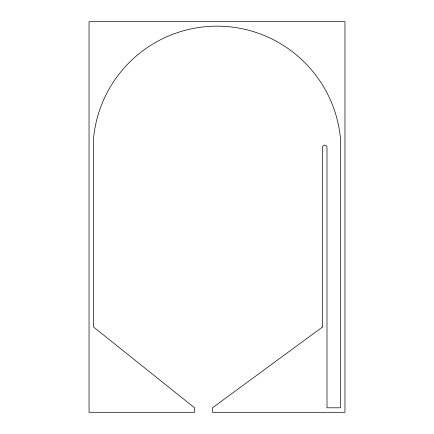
<?xml version="1.0" encoding="UTF-8"?>
<svg xmlns="http://www.w3.org/2000/svg" width="434" height="434" viewBox="0 0 434 434"><rect width="100%" height="100%" fill="white"/><g stroke="black" fill="none" stroke-linecap="round" stroke-linejoin="round"><path stroke-width="0.65" d="M322.505 326.997L212.508 407.808L212.508 412.3L344.954 412.3L344.954 21.7L89.046 21.7L89.046 412.3L194.551 412.3L194.551 407.808L93.532 326.997L93.532 138.43A124.026 124.026 0 0 1 340.468 138.43L340.468 407.808L326.997 407.808L326.997 147.408A2.246 2.246 0 0 0 324.751 145.168A2.246 2.246 0 0 0 322.505 147.408L322.505 326.997"/></g></svg>
